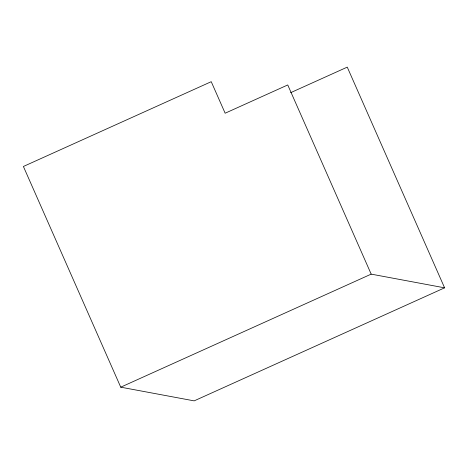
<?xml version="1.0" encoding="UTF-8"?>
<svg xmlns="http://www.w3.org/2000/svg" width="468" height="468" viewBox="0 0 468 468"><rect width="100%" height="100%" fill="white"/><g stroke="black" fill="none" stroke-linecap="round" stroke-linejoin="round"><path stroke-width="0.7" d="M290.64 92.682L347.256 67.129L444.6 287.832L194.156 400.871L120.744 387.176L23.4 166.473L211.238 81.689L225.143 113.215L287.75 84.954L371.188 274.131L444.6 287.832M120.744 387.176L371.188 274.131"/></g></svg>
